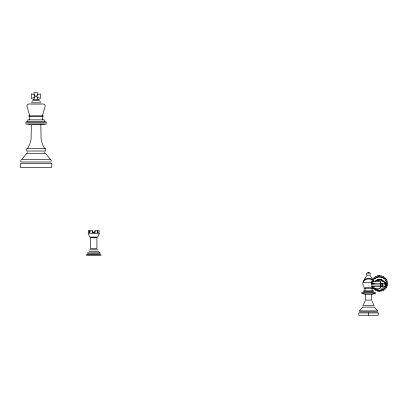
<?xml version="1.0" encoding="UTF-8"?>
<svg xmlns="http://www.w3.org/2000/svg" width="408" height="408" viewBox="0 0 408 408"><rect width="100%" height="100%" fill="white"/><g stroke="black" fill="none" stroke-linecap="round" stroke-linejoin="round"><path stroke-width="0.61" d="M365.619 294.387L365.267 300.089L371.805 300.089L371.453 294.387M27.484 152.5L27.484 151.985M40.127 101.893L39.933 100.903M44.686 151.985L44.686 152.5M51.515 161.165L50.954 159.809M370.816 274.329L370.326 273.161M371.479 283.483L371.749 281.428L372.555 279.567M372.555 283.019L373.422 280.153M386.361 285.355L386.6 283.535M387.325 285.483L387.6 283.427M365.109 301.109L363.4 304.832M33.731 99.598L34.93 96.166L33.731 92.733L38.036 92.733L36.832 96.166L38.036 99.598M372.718 281.851C374.294 275.237 384.78 275.237 386.361 281.851M385.657 286.987L386.361 285.289M386.519 287.344L387.325 285.427M32.237 100.903L32.038 101.893M20.849 160.176L20.849 161.639M27.509 148.578L29.6 144.713L31.085 139.419L31.329 124.731L42.468 124.731L46.803 123.915L25.367 123.915L30.554 124.731M364.273 279.393L367.256 275.104L369.816 275.104L372.8 279.393M372.555 279.623L373.84 277.97M375.482 281.469C377.186 278.536 381.893 278.536 383.596 281.469M385.657 286.921C383.316 291.195 376.416 291.526 373.794 287.385M386.519 287.288L385.239 288.94L383.571 290.17M379.909 288.369L381.082 286.396L379.965 288.415L375.778 288.288M385.575 286.034L384.178 287.319L382.281 288.186M366.751 273.161L366.226 274.059L366.741 274.961M375.661 281.382L376.411 280.821M373.84 278.021L375.508 276.741M374.544 278.822C377.247 276.241 381.832 276.241 384.535 278.822M376.227 280.638C378.308 278.603 382.097 279.046 383.596 281.566M384.535 288.318L383.071 289.394L380.149 290.226M386.004 283.371L381.694 283.805L373.198 283.57M384.8 283.127L386.004 283.33L385.963 286.1L381.694 286.508L373.198 286.268M373.019 282.066L374.916 281.087M37.194 95.141L40.382 93.845L40.382 98.481L37.194 97.191M34.573 97.191L31.385 98.481L31.385 93.845L34.573 95.141M375.508 276.797L377.451 275.971L379.537 275.706L381.623 276.027M377.783 280.974L379.537 280.525L381.296 280.974M381.623 290.94L383.571 290.114M381.924 283.764L382.327 283.688M381.924 286.467L382.327 286.39M381.271 280.765C382.806 280.352 384.54 281.806 385.178 282.657A5.625 0.352 0 0 0 384.413 282.719M381.954 288.278L381.46 288.334M377.451 276.027L379.537 275.762M381.623 290.884L379.537 291.205L377.451 290.94L375.508 290.114M371.474 284.733L371.183 284.769L381.694 285.156L385.963 284.667M372.382 283.33L371.183 283.417L374.248 283.55M375.64 281.015L378.899 281.035L376.003 280.77M375.003 281.076L375.329 281.061M372.096 286.059L371.183 286.115L374.248 286.248M375.003 288.216L375.329 288.201M34.93 96.166L36.832 96.166M32.829 99.598L39.341 99.598M32.829 100.414L39.341 100.414M31.197 102.852L40.968 102.852M30.886 104.081C29.34 103.535 26.413 104.224 27.035 106.386L29.702 115.826M31.197 104.081L40.968 104.081M41.279 104.081C42.83 103.535 45.757 104.224 45.135 106.386L42.468 115.826M28.886 115.826L43.279 115.826M28.886 116.642L43.279 116.642M26.178 121.472L45.987 121.472M25.367 122.288L46.803 122.288M21.216 162.007L50.954 162.007M88.143 230.836L92.708 230.836L92.708 232.438M99.302 230.836L94.738 230.836L94.738 232.438M97.124 232.438L99.113 232.438L99.113 230.836M92.708 232.733L94.738 232.733M97.124 232.733L97.512 232.733M89.469 249.808L97.976 249.808M89.469 251.262L97.976 251.262L100.133 252.868L87.307 252.868M87.307 253.888L100.133 253.888M86.399 254.684L101.041 254.684M86.399 255.515L101.041 255.515M367.455 273.023L369.617 273.023M362.799 282.622L371.408 282.622M363.972 287.293L372.489 287.293M363.972 288.303L373.101 288.303M363.482 290.838L373.59 290.838M363.482 291.628L373.59 291.628M361.651 292.505L375.421 292.505M362.727 305.618L374.345 305.618M359.32 311.906L377.752 311.906M384.861 282.581L385.892 282.657L385.892 285.355M379.537 290.302L376.008 289.394L374.544 288.318M377.451 290.884L379.537 291.149M381.623 275.971L383.571 276.797M382.281 281.046L384.178 282.01L385.575 283.346M372.06 279.954C369.934 278.633 367.139 278.633 365.012 279.954C364.074 279.643 362.855 283.213 362.931 282.096C364.145 278.103 369.964 276.864 372.81 279.954M383.571 276.741L386.519 279.623M372.152 286.36L373.84 288.94L375.508 290.17M385.239 277.97C386.718 279.434 387.498 281.423 387.6 283.483M372.555 287.288L373.84 288.89M373.677 304.832L371.963 301.109M44.661 148.578L42.565 144.713L41.086 139.419L40.841 124.731M363.824 286.727L363.145 285.457L362.753 283.341M385.657 280.153L386.6 283.606M382.643 283.713L382.643 286.416M380.863 283.805L380.863 286.508M380.674 283.713L380.674 286.416M372.086 288.303L372.086 290.838M368.536 272.401L368.536 273.023M368.536 312.921L368.536 315.267M364.987 288.303L364.987 290.838M97.67 230.836L97.67 232.438M97.512 230.836L97.512 232.438M95.166 230.836L95.166 232.438L92.279 232.438L92.279 230.836M89.928 230.836L89.928 232.438L88.332 232.438L88.332 230.836M89.775 230.836L89.775 232.438M44.36 121.472L44.36 119.845L27.81 119.845L27.81 121.472M42.468 116.642L42.468 119.845M29.702 116.642L29.702 119.845M367.491 273.023A1.25 1.209 -90 0 1 369.582 273.023M384.484 282.759A5.202 0.326 0 0 1 385.892 282.657M99.302 233.458L97.691 237.089L89.755 237.089L88.143 233.458L99.302 233.458M26.693 153.464L21.44 159.686L50.725 159.686L45.472 153.464L26.693 153.464M362.727 307.137L359.32 310.891L377.752 310.891L374.345 307.137L362.727 307.137M375.421 293.173L372.086 294.387L364.987 294.387L361.651 293.173L375.421 293.173M45.472 148.578L26.693 148.578L26.693 151.021L45.472 151.021L45.472 148.578M51.765 163.634L20.4 163.634L20.4 167.413L51.765 167.413L51.765 163.634M96.915 237.67L90.53 237.67L90.53 248.549L96.915 248.549L96.915 237.67M378.257 312.921L358.816 312.921L358.816 315.267L378.257 315.267L378.257 312.921M381.2 283.784L379.909 281.229L381.2 283.784"/></g></svg>
